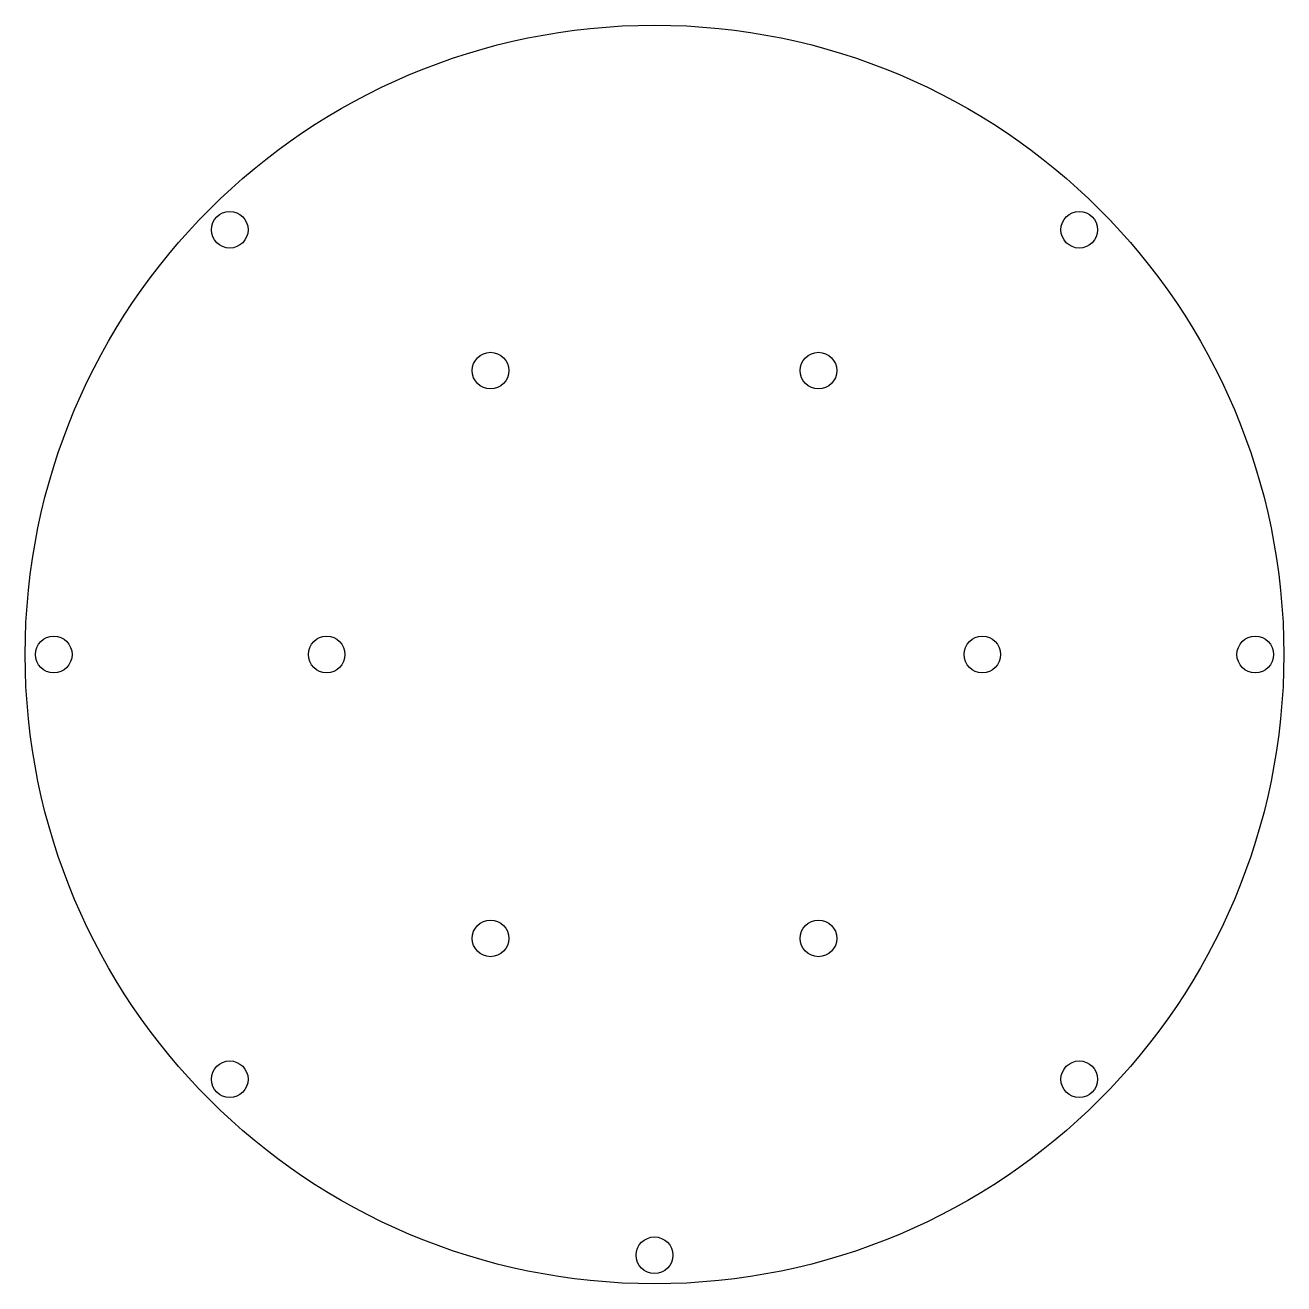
# Model space of a CAD drawing. Header units: millimetres. Extents: x -55 to 55, y -55 to 55.
import ezdxf

# ---------------------------------------------------------------- set-up
doc = ezdxf.new("R2010")
doc.units = ezdxf.units.MM
doc.layers.get('0').update_dxf_attribs({"linetype": 'CONTINUOUS'})

msp = doc.modelspace()

# ---------------------------------------------------------------- linework, layer by layer
for centre, radius in [((0, 0), 55), ((-37.12, 37.12), 1.6), ((37.12, 37.12), 1.6), ((-14.33, 24.81), 1.6), ((14.33, 24.81), 1.6), ((-52.5, 0), 1.6), ((-28.65, 0), 1.6), ((28.65, 0), 1.6), ((52.5, 0), 1.6), ((-14.33, -24.81), 1.6), ((14.33, -24.81), 1.6), ((-37.12, -37.12), 1.6), ((37.12, -37.12), 1.6), ((0, -52.5), 1.6)]:
    msp.add_circle(centre, radius)

doc.saveas('drawing.dxf')
